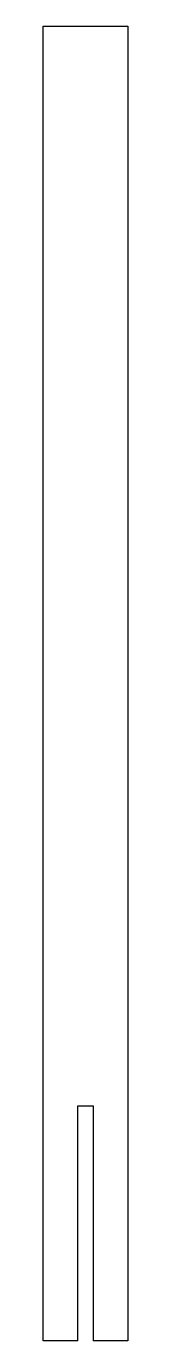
# Model space of a CAD drawing. Header units: millimetres. Extents: x 0 to 57, y -889 to 0.
import ezdxf

# ---------------------------------------------------------------- set-up
doc = ezdxf.new("R2010")
doc.units = ezdxf.units.MM

msp = doc.modelspace()

# ---------------------------------------------------------------- linework, layer by layer
at = {"color": 7, "linetype": 'Continuous', "lineweight": 25}
for p, q in [((0, 0), (57.15, 0)), ((0, -889), (0, 0)), ((57.15, 0), (57.15, -889)), ((23.495, -889), (23.495, -730.25)), ((23.495, -730.25), (33.655, -730.25)), ((33.655, -730.25), (33.655, -889)), ((23.495, -889), (0, -889)), ((57.15, -889), (33.655, -889))]:
    msp.add_line(p, q, dxfattribs=at)

doc.saveas('drawing.dxf')
